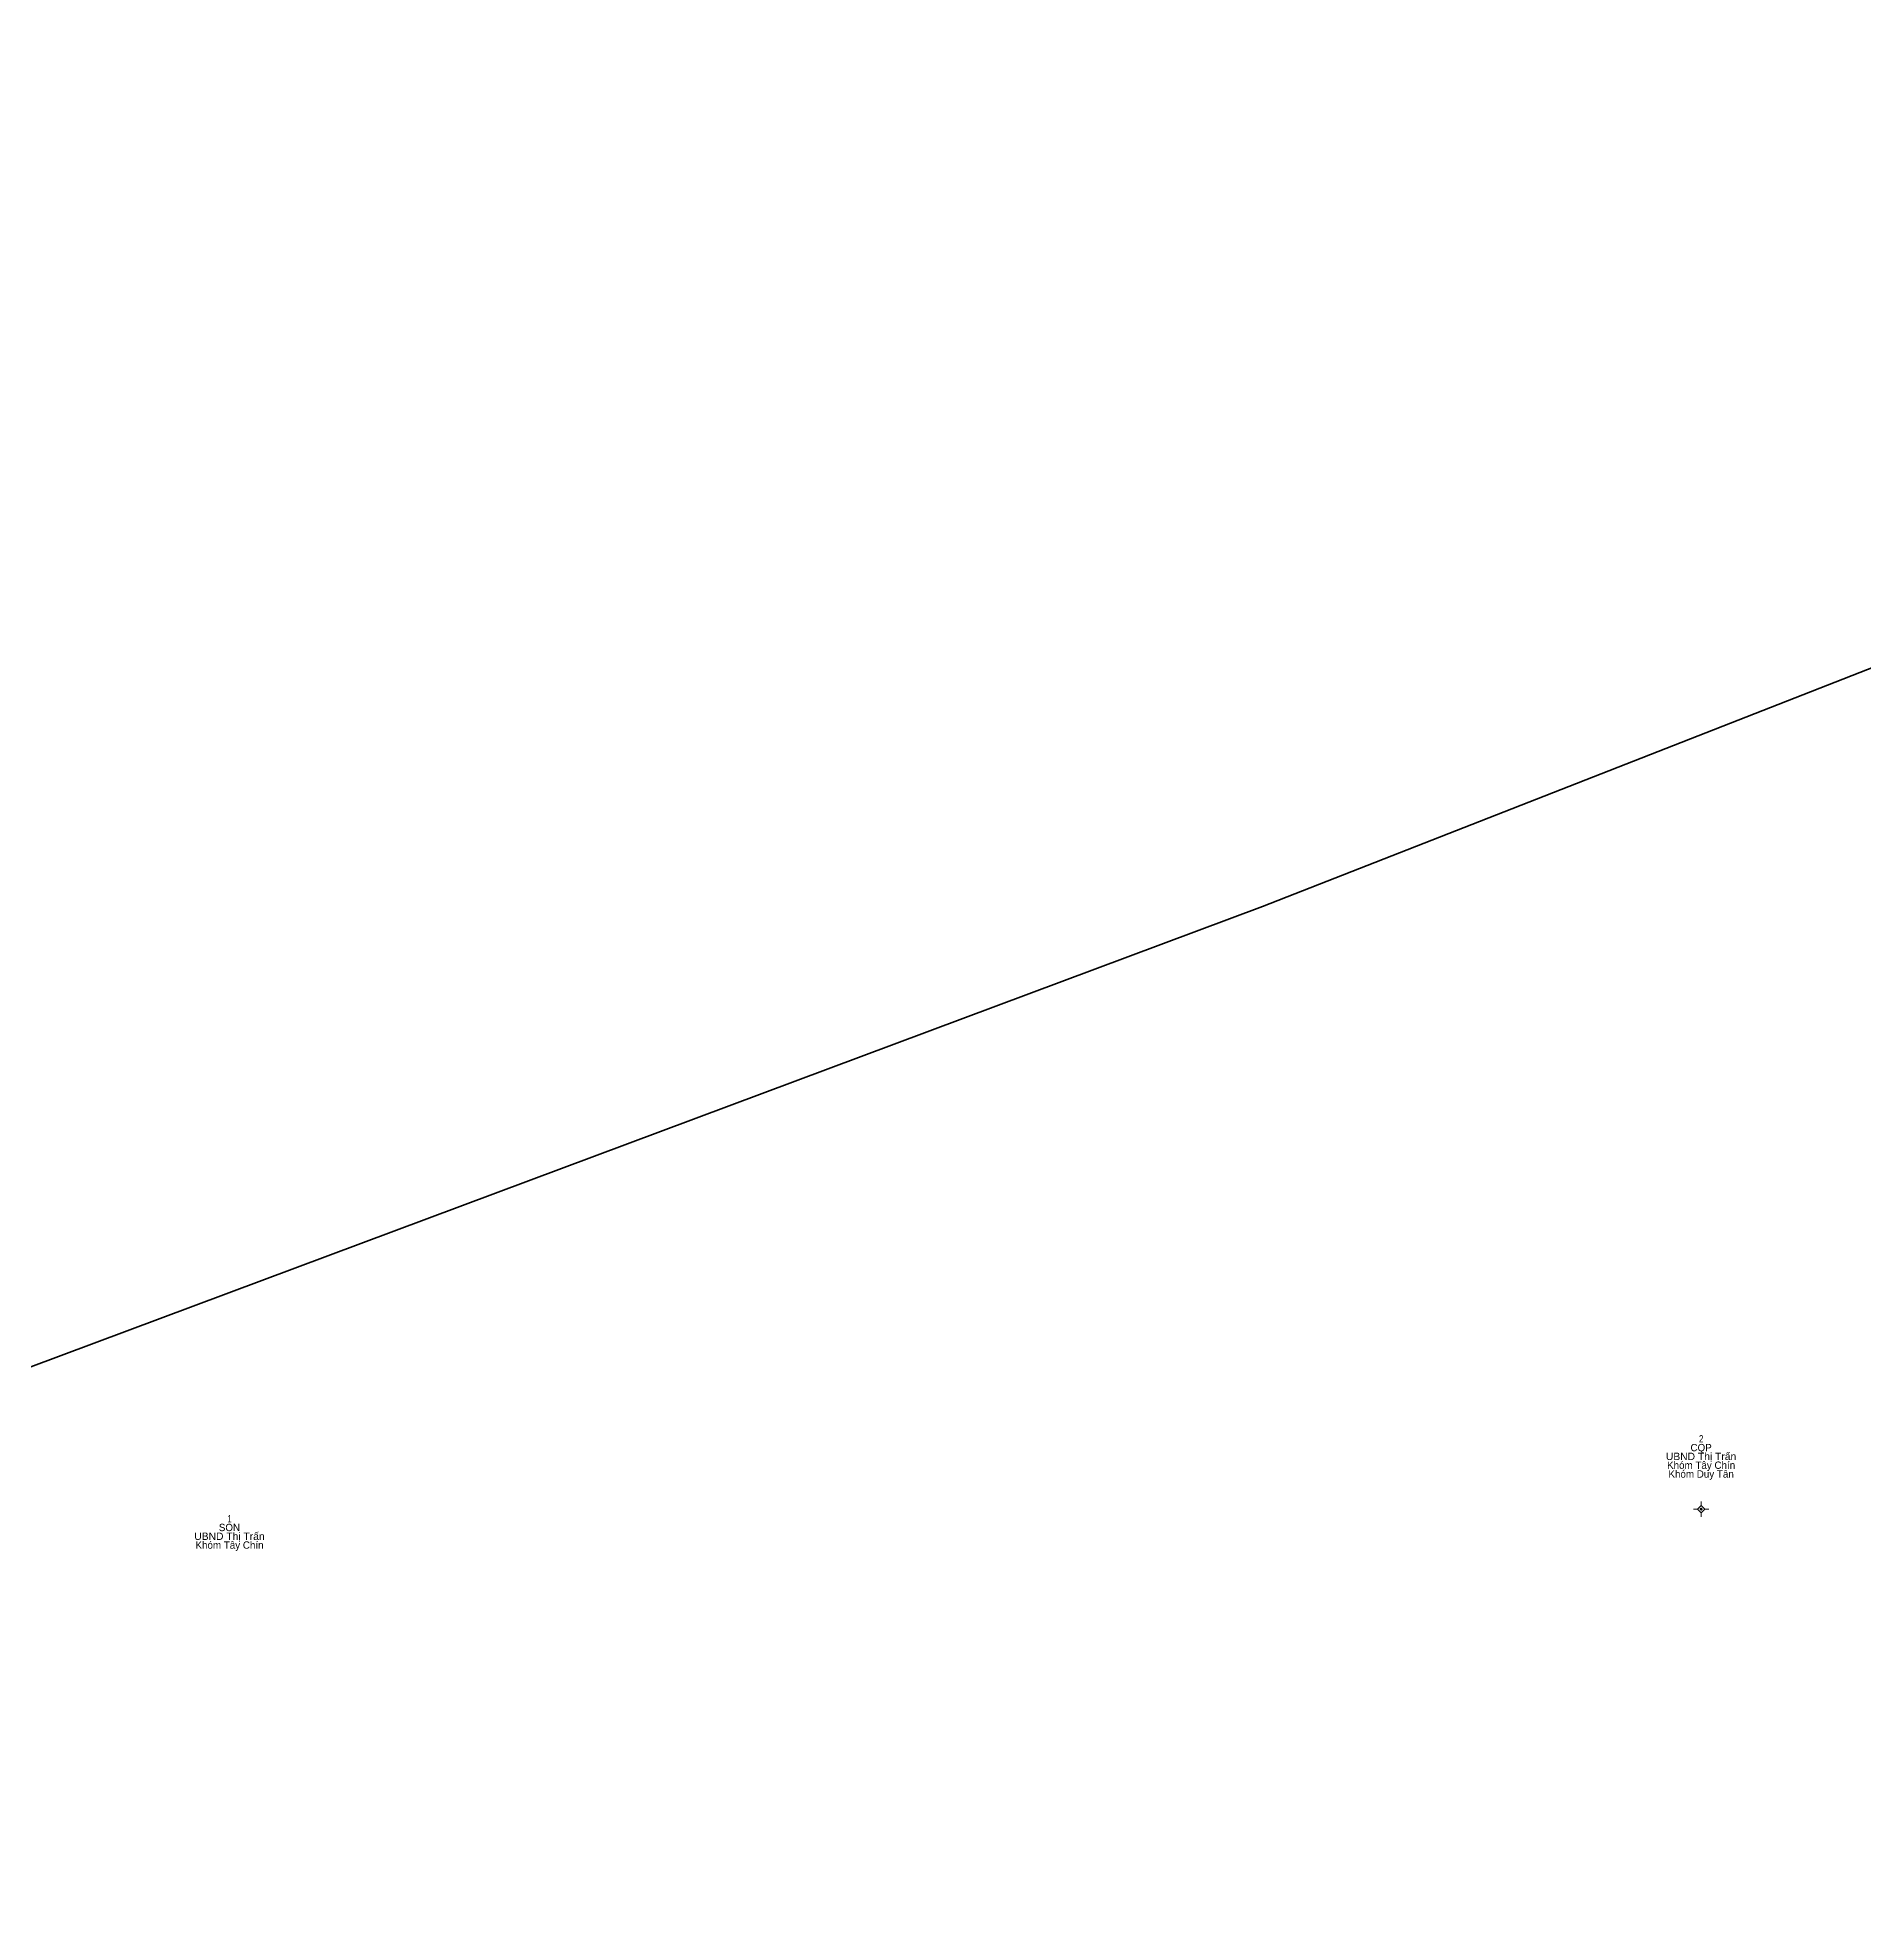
# Model space of a CAD drawing. Header units: metres. Extents: x 535444 to 536017, y 1837452 to 1837757.
# Drawn here: x 535718.1 to 535867.7, y 1837603.7 to 1837756.8 of the extents above; entities that cross this region are included whole.
import ezdxf
from ezdxf.enums import TextEntityAlignment as Align

# ---------------------------------------------------------------- set-up
doc = ezdxf.new("R2010")
doc.units = ezdxf.units.M
doc.header["$LTSCALE"] = 0.24
doc.linetypes.add('MEDIUM_DASHED', pattern=[4.5, 3, -1.5])
doc.layers.add('11', color=7, linetype='MEDIUM_DASHED', lineweight=13)
doc.layers.add('54', color=7, linetype='Continuous', lineweight=35)
doc.layers.add('15', color=7, linetype='Continuous')

msp = doc.modelspace()

# ---------------------------------------------------------------- hatches: boundary and pattern name
at = {"layer": '11'}
msp.add_hatch(color=256, dxfattribs=at).paths.add_polyline_path([(535854.3649, 1837636.28, 1), (535854.2149, 1837636.28, 1)])

# ---------------------------------------------------------------- linework, layer by layer
for p, q in [((535854.29, 1837636.9), (535854.29, 1837636.59)), ((535853.98, 1837636.28), (535853.66, 1837636.28)), ((535854.29, 1837635.97), (535854.29, 1837635.66)), ((535854.92, 1837636.28), (535854.6, 1837636.28))]:
    msp.add_line(p, q, dxfattribs=at)
msp.add_lwpolyline([(535854.29, 1837636.59), (535853.98, 1837636.28), (535854.29, 1837635.97), (535854.6, 1837636.28)], close=True, dxfattribs=at)
msp.add_circle((535854.2899, 1837636.28), 0.075, dxfattribs=at)
at = {"layer": '54'}
msp.add_lwpolyline([(535500, 1837547.36), (535562.97, 1837586.07), (535687.13, 1837636.58), (535818.39, 1837685.61), (536000, 1837756.77)], dxfattribs=at)

# ---------------------------------------------------------------- texts
at = {"layer": '15'}
for s, p in [('CQP', (535854.29, 1837641.02)), ('Khóm Tây Chín', (535854.29, 1837639.58)), ('Khóm Duy Tân', (535854.29, 1837638.86)), ('SON', (535733.805, 1837634.48)), ('Khóm Tây Chín', (535733.81, 1837633.04))]:
    msp.add_text(s, height=0.6, dxfattribs=at).set_placement(p, align=Align.CENTER)
for s, width, p in [('2', 0.8, (535854.295, 1837641.74)), ('UBND Thị Trấn', 1.05, (535854.285, 1837640.3)), ('1', 0.75, (535733.81, 1837635.2)), ('UBND Thị Trấn', 1.05, (535733.805, 1837633.76))]:
    msp.add_text(s, height=0.6, dxfattribs=dict(at, width=width)).set_placement(p, align=Align.CENTER)

doc.saveas('drawing.dxf')
